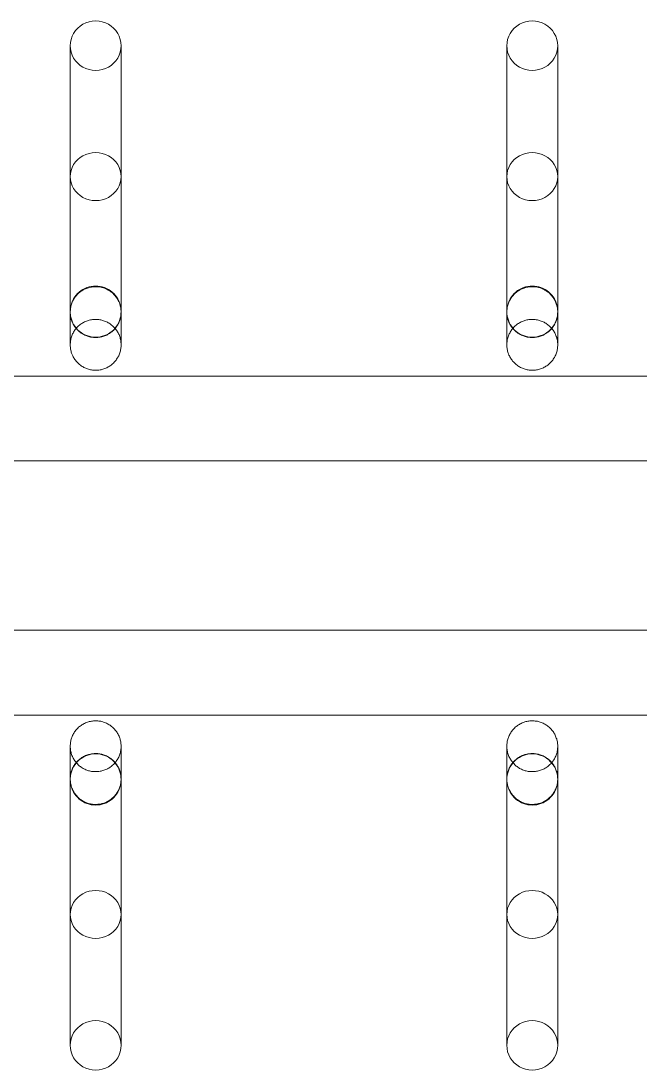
# Model space of a CAD drawing. Header units: millimetres. Extents: x -32954 to 151739, y -65671 to 56243.
# Drawn here: x -8710.9 to -8637.9, y -451.1 to -327.3 of the extents above; entities that cross this region are included whole.
import ezdxf

# ---------------------------------------------------------------- set-up
doc = ezdxf.new("R2010")
doc.units = ezdxf.units.MM
doc.layers.add('M-EQPM', color=7, linetype='Continuous', lineweight=9)

# ---------------------------------------------------------------- blocks, each defined once
blk = doc.blocks.new('М90_Вешалка гардеробная - М90_2_Вешалка гардеробная 38 крючков-8001155-О_ТХ_01')
at = {"layer": 'M-EQPM'}
for p, q in [((-180.7, 59.49), (-180.7, 57.21)), ((-174.7, 57.21), (-174.7, 59.49)), ((-129.22, 59.49), (-129.22, 57.21)), ((-123.22, 57.21), (-123.22, 59.49)), ((980, 20.52), (-980, 20.52)), ((-980, 20.52), (980, 20.52)), ((980, 20.52), (-980, 20.52)), ((-980, 20.52), (980, 20.52)), ((980, 10.52), (-980, 10.52)), ((-980, 10.52), (980, 10.52)), ((-980, -9.48), (980, -9.48)), ((-980, -9.48), (980, -9.48)), ((-980, -19.48), (980, -19.48)), ((-980, -19.48), (980, -19.48)), ((-980, -19.48), (980, -19.48)), ((-980, -19.48), (980, -19.48)), ((-180.7, -56.17), (-180.7, -58.45)), ((-174.7, -58.45), (-174.7, -56.17)), ((-129.22, -56.17), (-129.22, -58.45)), ((-123.22, -58.45), (-123.22, -56.17))]:
    blk.add_line(p, q, dxfattribs=at)
at = {"layer": 'M-EQPM', "flags": 128}
for points in [[(-180.7, 28.06), (-180.7, 28.08), (-180.7, 28.11), (-180.7, 28.17), (-180.7, 28.25), (-180.7, 28.36), (-180.7, 28.49), (-180.7, 28.64), (-180.7, 28.81), (-180.7, 29.01), (-180.7, 29.23), (-180.7, 29.47), (-180.7, 29.73), (-180.7, 30.02), (-180.7, 30.32), (-180.7, 30.64), (-180.7, 30.99), (-180.7, 31.35), (-180.7, 31.73), (-180.7, 32.13), (-180.7, 32.54), (-180.7, 32.97), (-180.7, 33.42), (-180.7, 33.88), (-180.7, 34.36), (-180.7, 34.85), (-180.7, 35.35), (-180.7, 35.87), (-180.7, 36.4), (-180.7, 36.93), (-180.7, 37.48), (-180.7, 38.03), (-180.7, 38.6), (-180.7, 39.17), (-180.7, 39.74), (-180.7, 40.32), (-180.7, 40.9), (-180.7, 41.49), (-180.7, 42.08), (-180.7, 42.67), (-180.7, 43.26), (-180.7, 43.85), (-180.7, 44.44), (-180.7, 45.02), (-180.7, 45.61), (-180.7, 46.18), (-180.7, 46.76), (-180.7, 47.32), (-180.7, 47.88), (-180.7, 48.43), (-180.7, 48.97), (-180.7, 49.51), (-180.7, 50.03), (-180.7, 50.54), (-180.7, 51.04), (-180.7, 51.52), (-180.7, 51.99), (-180.7, 52.45), (-180.7, 52.89), (-180.7, 53.31), (-180.7, 53.72), (-180.7, 54.11), (-180.7, 54.48), (-180.7, 54.83), (-180.7, 55.17), (-180.7, 55.48), (-180.7, 55.78), (-180.7, 56.05), (-180.7, 56.3), (-180.7, 56.53), (-180.7, 56.74), (-180.7, 56.93), (-180.7, 57.09), (-180.7, 57.21)], [(-174.7, 57.21), (-174.7, 57.06), (-174.7, 56.89), (-174.7, 56.7), (-174.7, 56.49), (-174.7, 56.25), (-174.7, 56), (-174.7, 55.72), (-174.7, 55.42), (-174.7, 55.1), (-174.7, 54.76), (-174.7, 54.41), (-174.7, 54.03), (-174.7, 53.64), (-174.7, 53.23), (-174.7, 52.8), (-174.7, 52.36), (-174.7, 51.9), (-174.7, 51.42), (-174.7, 50.94), (-174.7, 50.44), (-174.7, 49.92), (-174.7, 49.4), (-174.7, 48.87), (-174.7, 48.32), (-174.7, 47.77), (-174.7, 47.21), (-174.7, 46.64), (-174.7, 46.07), (-174.7, 45.49), (-174.7, 44.91), (-174.7, 44.32), (-174.7, 43.73), (-174.7, 43.14), (-174.7, 42.55), (-174.7, 41.96), (-174.7, 41.37), (-174.7, 40.79), (-174.7, 40.2), (-174.7, 39.62), (-174.7, 39.05), (-174.7, 38.48), (-174.7, 37.92), (-174.7, 37.37), (-174.7, 36.82), (-174.7, 36.29), (-174.7, 35.76), (-174.7, 35.25), (-174.7, 34.75), (-174.7, 34.26), (-174.7, 33.79), (-174.7, 33.33), (-174.7, 32.89), (-174.7, 32.46), (-174.7, 32.04), (-174.7, 31.65), (-174.7, 31.27), (-174.7, 30.91), (-174.7, 30.58), (-174.7, 30.26), (-174.7, 29.96), (-174.7, 29.68), (-174.7, 29.42), (-174.7, 29.18), (-174.7, 28.97), (-174.7, 28.78), (-174.7, 28.61), (-174.7, 28.46), (-174.7, 28.33), (-174.7, 28.23), (-174.7, 28.16), (-174.7, 28.1), (-174.7, 28.07), (-174.7, 28.06)], [(-129.22, 28.06), (-129.22, 28.08), (-129.22, 28.11), (-129.22, 28.17), (-129.22, 28.25), (-129.22, 28.36), (-129.22, 28.49), (-129.22, 28.64), (-129.22, 28.81), (-129.22, 29.01), (-129.22, 29.23), (-129.22, 29.47), (-129.22, 29.73), (-129.22, 30.02), (-129.22, 30.32), (-129.22, 30.64), (-129.22, 30.99), (-129.22, 31.35), (-129.22, 31.73), (-129.22, 32.13), (-129.22, 32.54), (-129.22, 32.97), (-129.22, 33.42), (-129.22, 33.88), (-129.22, 34.36), (-129.22, 34.85), (-129.22, 35.35), (-129.22, 35.87), (-129.22, 36.4), (-129.22, 36.93), (-129.22, 37.48), (-129.22, 38.03), (-129.22, 38.6), (-129.22, 39.17), (-129.22, 39.74), (-129.22, 40.32), (-129.22, 40.9), (-129.22, 41.49), (-129.22, 42.08), (-129.22, 42.67), (-129.22, 43.26), (-129.22, 43.85), (-129.22, 44.44), (-129.22, 45.02), (-129.22, 45.61), (-129.22, 46.18), (-129.22, 46.76), (-129.22, 47.32), (-129.22, 47.88), (-129.22, 48.43), (-129.22, 48.97), (-129.22, 49.51), (-129.22, 50.03), (-129.22, 50.54), (-129.22, 51.04), (-129.22, 51.52), (-129.22, 51.99), (-129.22, 52.45), (-129.22, 52.89), (-129.22, 53.31), (-129.22, 53.72), (-129.22, 54.11), (-129.22, 54.48), (-129.22, 54.83), (-129.22, 55.17), (-129.22, 55.48), (-129.22, 55.78), (-129.22, 56.05), (-129.22, 56.3), (-129.22, 56.53), (-129.22, 56.74), (-129.22, 56.93), (-129.22, 57.09), (-129.22, 57.21)], [(-123.22, 57.21), (-123.22, 57.06), (-123.22, 56.89), (-123.22, 56.7), (-123.22, 56.49), (-123.22, 56.25), (-123.22, 56), (-123.22, 55.72), (-123.22, 55.42), (-123.22, 55.1), (-123.22, 54.76), (-123.22, 54.41), (-123.22, 54.03), (-123.22, 53.64), (-123.22, 53.23), (-123.22, 52.8), (-123.22, 52.36), (-123.22, 51.9), (-123.22, 51.42), (-123.22, 50.94), (-123.22, 50.44), (-123.22, 49.92), (-123.22, 49.4), (-123.22, 48.87), (-123.22, 48.32), (-123.22, 47.77), (-123.22, 47.21), (-123.22, 46.64), (-123.22, 46.07), (-123.22, 45.49), (-123.22, 44.91), (-123.22, 44.32), (-123.22, 43.73), (-123.22, 43.14), (-123.22, 42.55), (-123.22, 41.96), (-123.22, 41.37), (-123.22, 40.79), (-123.22, 40.2), (-123.22, 39.62), (-123.22, 39.05), (-123.22, 38.48), (-123.22, 37.92), (-123.22, 37.37), (-123.22, 36.82), (-123.22, 36.29), (-123.22, 35.76), (-123.22, 35.25), (-123.22, 34.75), (-123.22, 34.26), (-123.22, 33.79), (-123.22, 33.33), (-123.22, 32.89), (-123.22, 32.46), (-123.22, 32.04), (-123.22, 31.65), (-123.22, 31.27), (-123.22, 30.91), (-123.22, 30.58), (-123.22, 30.26), (-123.22, 29.96), (-123.22, 29.68), (-123.22, 29.42), (-123.22, 29.18), (-123.22, 28.97), (-123.22, 28.78), (-123.22, 28.61), (-123.22, 28.46), (-123.22, 28.33), (-123.22, 28.23), (-123.22, 28.16), (-123.22, 28.1), (-123.22, 28.07), (-123.22, 28.06)], [(-180.7, 44.05), (-180.7, 39.66), (-180.7, 35.81), (-180.7, 32.51), (-180.7, 29.75), (-180.7, 27.54), (-180.7, 25.89), (-180.7, 24.79), (-180.7, 24.26), (-180.7, 24.2)], [(-174.7, 24.2), (-174.7, 24.48), (-174.7, 25.32), (-174.7, 26.72), (-174.7, 28.68), (-174.7, 31.19), (-174.7, 34.25), (-174.7, 37.86), (-174.7, 42), (-174.7, 44.05)], [(-129.22, 44.05), (-129.22, 39.66), (-129.22, 35.81), (-129.22, 32.51), (-129.22, 29.75), (-129.22, 27.54), (-129.22, 25.89), (-129.22, 24.79), (-129.22, 24.26), (-129.22, 24.2)], [(-123.22, 24.2), (-123.22, 24.48), (-123.22, 25.32), (-123.22, 26.72), (-123.22, 28.68), (-123.22, 31.19), (-123.22, 34.25), (-123.22, 37.86), (-123.22, 42), (-123.22, 44.05)], [(-180.7, 28.06), (-180.7, 28.18), (-180.69, 28.3), (-180.68, 28.42), (-180.66, 28.54), (-180.64, 28.66), (-180.62, 28.78), (-180.59, 28.89), (-180.55, 29.01), (-180.51, 29.12), (-180.47, 29.23), (-180.42, 29.34), (-180.36, 29.45), (-180.31, 29.55), (-180.24, 29.66), (-180.18, 29.76), (-180.11, 29.86), (-180.04, 29.95), (-179.96, 30.04), (-179.88, 30.13), (-179.79, 30.22), (-179.71, 30.3), (-179.61, 30.38), (-179.52, 30.45), (-179.42, 30.52), (-179.32, 30.59), (-179.22, 30.65), (-179.12, 30.71), (-179.01, 30.76), (-178.9, 30.81), (-178.79, 30.86), (-178.68, 30.9), (-178.56, 30.94), (-178.45, 30.97), (-178.33, 31), (-178.21, 31.02), (-178.09, 31.04), (-177.97, 31.05), (-177.86, 31.06), (-177.74, 31.06), (-177.7, 31.06)], [(-177.7, 31.06), (-177.58, 31.06), (-177.46, 31.05), (-177.34, 31.04), (-177.22, 31.03), (-177.11, 31), (-176.99, 30.98), (-176.87, 30.95), (-176.76, 30.91), (-176.65, 30.87), (-176.53, 30.83), (-176.42, 30.78), (-176.32, 30.72), (-176.21, 30.67), (-176.11, 30.61), (-176.01, 30.54), (-175.91, 30.47), (-175.82, 30.4), (-175.72, 30.32), (-175.64, 30.24), (-175.55, 30.15), (-175.47, 30.07), (-175.39, 29.97), (-175.32, 29.88), (-175.25, 29.78), (-175.18, 29.68), (-175.12, 29.58), (-175.06, 29.48), (-175, 29.37), (-174.95, 29.26), (-174.91, 29.15), (-174.87, 29.04), (-174.83, 28.92), (-174.8, 28.81), (-174.77, 28.69), (-174.75, 28.57), (-174.73, 28.45), (-174.72, 28.34), (-174.71, 28.22), (-174.7, 28.1), (-174.7, 28.06)], [(-129.22, 28.06), (-129.21, 28.18), (-129.21, 28.3), (-129.19, 28.42), (-129.18, 28.54), (-129.16, 28.66), (-129.13, 28.78), (-129.1, 28.89), (-129.06, 29.01), (-129.02, 29.12), (-128.98, 29.23), (-128.93, 29.34), (-128.88, 29.45), (-128.82, 29.55), (-128.76, 29.66), (-128.69, 29.76), (-128.62, 29.86), (-128.55, 29.95), (-128.47, 30.04), (-128.39, 30.13), (-128.31, 30.22), (-128.22, 30.3), (-128.13, 30.38), (-128.03, 30.45), (-127.94, 30.52), (-127.84, 30.59), (-127.73, 30.65), (-127.63, 30.71), (-127.52, 30.76), (-127.41, 30.81), (-127.3, 30.86), (-127.19, 30.9), (-127.08, 30.94), (-126.96, 30.97), (-126.84, 31), (-126.73, 31.02), (-126.61, 31.04), (-126.49, 31.05), (-126.37, 31.06), (-126.25, 31.06), (-126.22, 31.06)], [(-126.22, 31.06), (-126.1, 31.06), (-125.98, 31.05), (-125.86, 31.04), (-125.74, 31.03), (-125.62, 31), (-125.5, 30.98), (-125.39, 30.95), (-125.27, 30.91), (-125.16, 30.87), (-125.05, 30.83), (-124.94, 30.78), (-124.83, 30.72), (-124.73, 30.67), (-124.62, 30.61), (-124.52, 30.54), (-124.42, 30.47), (-124.33, 30.4), (-124.24, 30.32), (-124.15, 30.24), (-124.06, 30.15), (-123.98, 30.07), (-123.9, 29.97), (-123.83, 29.88), (-123.76, 29.78), (-123.69, 29.68), (-123.63, 29.58), (-123.57, 29.48), (-123.52, 29.37), (-123.47, 29.26), (-123.42, 29.15), (-123.38, 29.04), (-123.34, 28.92), (-123.31, 28.81), (-123.28, 28.69), (-123.26, 28.57), (-123.24, 28.45), (-123.23, 28.34), (-123.22, 28.22), (-123.22, 28.1), (-123.22, 28.06)], [(-180.7, 28.12), (-180.7, 28.08), (-180.7, 28.06)], [(-180.7, 24.2), (-180.7, 24.48), (-180.7, 25.32), (-180.7, 26.72), (-180.7, 28.12)], [(-177.7, 25.06), (-177.82, 25.07), (-177.94, 25.07), (-178.06, 25.09), (-178.18, 25.1), (-178.3, 25.12), (-178.42, 25.15), (-178.53, 25.18), (-178.65, 25.22), (-178.76, 25.26), (-178.87, 25.3), (-178.98, 25.35), (-179.09, 25.4), (-179.19, 25.46), (-179.3, 25.52), (-179.4, 25.59), (-179.49, 25.66), (-179.59, 25.73), (-179.68, 25.81), (-179.77, 25.89), (-179.85, 25.97), (-179.94, 26.06), (-180.01, 26.15), (-180.09, 26.25), (-180.16, 26.34), (-180.23, 26.44), (-180.29, 26.54), (-180.35, 26.65), (-180.4, 26.76), (-180.45, 26.87), (-180.5, 26.98), (-180.54, 27.09), (-180.58, 27.2), (-180.61, 27.32), (-180.64, 27.44), (-180.66, 27.55), (-180.68, 27.67), (-180.69, 27.79), (-180.7, 27.91), (-180.7, 28.03), (-180.7, 28.06)], [(-174.7, 28.06), (-174.71, 27.94), (-174.71, 27.82), (-174.72, 27.7), (-174.74, 27.59), (-174.76, 27.47), (-174.79, 27.35), (-174.82, 27.23), (-174.85, 27.12), (-174.9, 27.01), (-174.94, 26.9), (-174.99, 26.79), (-175.04, 26.68), (-175.1, 26.57), (-175.16, 26.47), (-175.23, 26.37), (-175.3, 26.27), (-175.37, 26.18), (-175.45, 26.09), (-175.53, 26), (-175.61, 25.91), (-175.7, 25.83), (-175.79, 25.75), (-175.89, 25.68), (-175.98, 25.61), (-176.08, 25.54), (-176.18, 25.48), (-176.29, 25.42), (-176.4, 25.36), (-176.5, 25.31), (-176.62, 25.27), (-176.73, 25.23), (-176.84, 25.19), (-176.96, 25.16), (-177.07, 25.13), (-177.19, 25.11), (-177.31, 25.09), (-177.43, 25.08), (-177.55, 25.07), (-177.67, 25.06), (-177.7, 25.06)], [(-174.7, 28.06), (-174.7, 28.08), (-174.7, 28.11), (-174.7, 28.12)], [(-174.7, 28.12), (-174.7, 26.31), (-174.7, 25.05), (-174.7, 24.36), (-174.7, 24.2)], [(-129.22, 28.12), (-129.22, 28.08), (-129.22, 28.06)], [(-129.22, 24.2), (-129.22, 24.48), (-129.22, 25.32), (-129.22, 26.72), (-129.22, 28.12)], [(-126.22, 25.06), (-126.34, 25.07), (-126.46, 25.07), (-126.58, 25.09), (-126.69, 25.1), (-126.81, 25.12), (-126.93, 25.15), (-127.05, 25.18), (-127.16, 25.22), (-127.27, 25.26), (-127.38, 25.3), (-127.49, 25.35), (-127.6, 25.4), (-127.71, 25.46), (-127.81, 25.52), (-127.91, 25.59), (-128.01, 25.66), (-128.1, 25.73), (-128.19, 25.81), (-128.28, 25.89), (-128.37, 25.97), (-128.45, 26.06), (-128.53, 26.15), (-128.6, 26.25), (-128.67, 26.34), (-128.74, 26.44), (-128.8, 26.54), (-128.86, 26.65), (-128.92, 26.76), (-128.97, 26.87), (-129.01, 26.98), (-129.05, 27.09), (-129.09, 27.2), (-129.12, 27.32), (-129.15, 27.44), (-129.17, 27.55), (-129.19, 27.67), (-129.2, 27.79), (-129.21, 27.91), (-129.22, 28.03), (-129.22, 28.06)], [(-123.22, 28.06), (-123.22, 27.94), (-123.23, 27.82), (-123.24, 27.7), (-123.25, 27.59), (-123.28, 27.47), (-123.3, 27.35), (-123.33, 27.23), (-123.37, 27.12), (-123.41, 27.01), (-123.45, 26.9), (-123.5, 26.79), (-123.56, 26.68), (-123.61, 26.57), (-123.67, 26.47), (-123.74, 26.37), (-123.81, 26.27), (-123.88, 26.18), (-123.96, 26.09), (-124.04, 26), (-124.13, 25.91), (-124.21, 25.83), (-124.3, 25.75), (-124.4, 25.68), (-124.5, 25.61), (-124.6, 25.54), (-124.7, 25.48), (-124.8, 25.42), (-124.91, 25.36), (-125.02, 25.31), (-125.13, 25.27), (-125.24, 25.23), (-125.36, 25.19), (-125.47, 25.16), (-125.59, 25.13), (-125.71, 25.11), (-125.82, 25.09), (-125.94, 25.08), (-126.06, 25.07), (-126.18, 25.06), (-126.22, 25.06)], [(-123.22, 28.06), (-123.22, 28.08), (-123.22, 28.11), (-123.22, 28.12)], [(-123.22, 28.12), (-123.22, 26.31), (-123.22, 25.05), (-123.22, 24.36), (-123.22, 24.2)], [(-180.7, 24.2), (-180.7, 24.32), (-180.69, 24.44), (-180.68, 24.56), (-180.66, 24.68), (-180.64, 24.8), (-180.62, 24.92), (-180.59, 25.03), (-180.55, 25.15), (-180.51, 25.26), (-180.47, 25.37), (-180.42, 25.48), (-180.36, 25.59), (-180.31, 25.69), (-180.24, 25.8), (-180.18, 25.9), (-180.11, 25.99), (-180.04, 26.09), (-179.96, 26.18), (-179.88, 26.27), (-179.79, 26.35), (-179.71, 26.44), (-179.61, 26.51), (-179.52, 26.59), (-179.42, 26.66), (-179.32, 26.73), (-179.22, 26.79), (-179.12, 26.85), (-179.01, 26.9), (-178.9, 26.95), (-178.79, 27), (-178.68, 27.04), (-178.56, 27.08), (-178.45, 27.11), (-178.33, 27.14), (-178.21, 27.16), (-178.09, 27.18), (-177.97, 27.19), (-177.86, 27.2), (-177.74, 27.2), (-177.7, 27.2)], [(-177.7, 27.2), (-177.58, 27.2), (-177.46, 27.19), (-177.34, 27.18), (-177.22, 27.16), (-177.11, 27.14), (-176.99, 27.12), (-176.87, 27.09), (-176.76, 27.05), (-176.65, 27.01), (-176.53, 26.97), (-176.42, 26.92), (-176.32, 26.86), (-176.21, 26.81), (-176.11, 26.74), (-176.01, 26.68), (-175.91, 26.61), (-175.82, 26.54), (-175.72, 26.46), (-175.64, 26.38), (-175.55, 26.29), (-175.47, 26.2), (-175.39, 26.11), (-175.32, 26.02), (-175.25, 25.92), (-175.18, 25.82), (-175.12, 25.72), (-175.06, 25.62), (-175, 25.51), (-174.95, 25.4), (-174.91, 25.29), (-174.87, 25.18), (-174.83, 25.06), (-174.8, 24.95), (-174.77, 24.83), (-174.75, 24.71), (-174.73, 24.59), (-174.72, 24.47), (-174.71, 24.35), (-174.7, 24.23), (-174.7, 24.2)], [(-129.22, 24.2), (-129.21, 24.32), (-129.21, 24.44), (-129.19, 24.56), (-129.18, 24.68), (-129.16, 24.8), (-129.13, 24.92), (-129.1, 25.03), (-129.06, 25.15), (-129.02, 25.26), (-128.98, 25.37), (-128.93, 25.48), (-128.88, 25.59), (-128.82, 25.69), (-128.76, 25.8), (-128.69, 25.9), (-128.62, 25.99), (-128.55, 26.09), (-128.47, 26.18), (-128.39, 26.27), (-128.31, 26.35), (-128.22, 26.44), (-128.13, 26.51), (-128.03, 26.59), (-127.94, 26.66), (-127.84, 26.73), (-127.73, 26.79), (-127.63, 26.85), (-127.52, 26.9), (-127.41, 26.95), (-127.3, 27), (-127.19, 27.04), (-127.08, 27.08), (-126.96, 27.11), (-126.84, 27.14), (-126.73, 27.16), (-126.61, 27.18), (-126.49, 27.19), (-126.37, 27.2), (-126.25, 27.2), (-126.22, 27.2)], [(-126.22, 27.2), (-126.1, 27.2), (-125.98, 27.19), (-125.86, 27.18), (-125.74, 27.16), (-125.62, 27.14), (-125.5, 27.12), (-125.39, 27.09), (-125.27, 27.05), (-125.16, 27.01), (-125.05, 26.97), (-124.94, 26.92), (-124.83, 26.86), (-124.73, 26.81), (-124.62, 26.74), (-124.52, 26.68), (-124.42, 26.61), (-124.33, 26.54), (-124.24, 26.46), (-124.15, 26.38), (-124.06, 26.29), (-123.98, 26.2), (-123.9, 26.11), (-123.83, 26.02), (-123.76, 25.92), (-123.69, 25.82), (-123.63, 25.72), (-123.57, 25.62), (-123.52, 25.51), (-123.47, 25.4), (-123.42, 25.29), (-123.38, 25.18), (-123.34, 25.06), (-123.31, 24.95), (-123.28, 24.83), (-123.26, 24.71), (-123.24, 24.59), (-123.23, 24.47), (-123.22, 24.35), (-123.22, 24.23), (-123.22, 24.2)], [(-177.7, 21.2), (-177.82, 21.2), (-177.94, 21.21), (-178.06, 21.22), (-178.18, 21.24), (-178.3, 21.26), (-178.42, 21.29), (-178.53, 21.32), (-178.65, 21.35), (-178.76, 21.39), (-178.87, 21.44), (-178.98, 21.49), (-179.09, 21.54), (-179.19, 21.6), (-179.3, 21.66), (-179.4, 21.73), (-179.49, 21.8), (-179.59, 21.87), (-179.68, 21.95), (-179.77, 22.03), (-179.85, 22.11), (-179.94, 22.2), (-180.01, 22.29), (-180.09, 22.38), (-180.16, 22.48), (-180.23, 22.58), (-180.29, 22.68), (-180.35, 22.79), (-180.4, 22.9), (-180.45, 23), (-180.5, 23.12), (-180.54, 23.23), (-180.58, 23.34), (-180.61, 23.46), (-180.64, 23.57), (-180.66, 23.69), (-180.68, 23.81), (-180.69, 23.93), (-180.7, 24.05), (-180.7, 24.17), (-180.7, 24.2)], [(-174.7, 24.2), (-174.71, 24.08), (-174.71, 23.96), (-174.72, 23.84), (-174.74, 23.72), (-174.76, 23.61), (-174.79, 23.49), (-174.82, 23.37), (-174.85, 23.26), (-174.9, 23.15), (-174.94, 23.03), (-174.99, 22.92), (-175.04, 22.82), (-175.1, 22.71), (-175.16, 22.61), (-175.23, 22.51), (-175.3, 22.41), (-175.37, 22.32), (-175.45, 22.22), (-175.53, 22.14), (-175.61, 22.05), (-175.7, 21.97), (-175.79, 21.89), (-175.89, 21.82), (-175.98, 21.74), (-176.08, 21.68), (-176.18, 21.62), (-176.29, 21.56), (-176.4, 21.5), (-176.5, 21.45), (-176.62, 21.41), (-176.73, 21.36), (-176.84, 21.33), (-176.96, 21.3), (-177.07, 21.27), (-177.19, 21.25), (-177.31, 21.23), (-177.43, 21.21), (-177.55, 21.21), (-177.67, 21.2), (-177.7, 21.2)], [(-126.22, 21.2), (-126.34, 21.2), (-126.46, 21.21), (-126.58, 21.22), (-126.69, 21.24), (-126.81, 21.26), (-126.93, 21.29), (-127.05, 21.32), (-127.16, 21.35), (-127.27, 21.39), (-127.38, 21.44), (-127.49, 21.49), (-127.6, 21.54), (-127.71, 21.6), (-127.81, 21.66), (-127.91, 21.73), (-128.01, 21.8), (-128.1, 21.87), (-128.19, 21.95), (-128.28, 22.03), (-128.37, 22.11), (-128.45, 22.2), (-128.53, 22.29), (-128.6, 22.38), (-128.67, 22.48), (-128.74, 22.58), (-128.8, 22.68), (-128.86, 22.79), (-128.92, 22.9), (-128.97, 23), (-129.01, 23.12), (-129.05, 23.23), (-129.09, 23.34), (-129.12, 23.46), (-129.15, 23.57), (-129.17, 23.69), (-129.19, 23.81), (-129.2, 23.93), (-129.21, 24.05), (-129.22, 24.17), (-129.22, 24.2)], [(-123.22, 24.2), (-123.22, 24.08), (-123.23, 23.96), (-123.24, 23.84), (-123.25, 23.72), (-123.28, 23.61), (-123.3, 23.49), (-123.33, 23.37), (-123.37, 23.26), (-123.41, 23.15), (-123.45, 23.03), (-123.5, 22.92), (-123.56, 22.82), (-123.61, 22.71), (-123.67, 22.61), (-123.74, 22.51), (-123.81, 22.41), (-123.88, 22.32), (-123.96, 22.22), (-124.04, 22.14), (-124.13, 22.05), (-124.21, 21.97), (-124.3, 21.89), (-124.4, 21.82), (-124.5, 21.74), (-124.6, 21.68), (-124.7, 21.62), (-124.8, 21.56), (-124.91, 21.5), (-125.02, 21.45), (-125.13, 21.41), (-125.24, 21.36), (-125.36, 21.33), (-125.47, 21.3), (-125.59, 21.27), (-125.71, 21.25), (-125.82, 21.23), (-125.94, 21.21), (-126.06, 21.21), (-126.18, 21.2), (-126.22, 21.2)], [(-180.7, -23.16), (-180.7, -23.04), (-180.69, -22.92), (-180.68, -22.8), (-180.66, -22.69), (-180.64, -22.57), (-180.62, -22.45), (-180.59, -22.33), (-180.55, -22.22), (-180.51, -22.11), (-180.47, -22), (-180.42, -21.89), (-180.36, -21.78), (-180.31, -21.67), (-180.24, -21.57), (-180.18, -21.47), (-180.11, -21.37), (-180.04, -21.28), (-179.96, -21.19), (-179.88, -21.1), (-179.79, -21.01), (-179.71, -20.93), (-179.61, -20.85), (-179.52, -20.78), (-179.42, -20.71), (-179.32, -20.64), (-179.22, -20.58), (-179.12, -20.52), (-179.01, -20.46), (-178.9, -20.41), (-178.79, -20.37), (-178.68, -20.33), (-178.56, -20.29), (-178.45, -20.26), (-178.33, -20.23), (-178.21, -20.21), (-178.09, -20.19), (-177.97, -20.18), (-177.86, -20.17), (-177.74, -20.16), (-177.7, -20.16)], [(-177.7, -20.16), (-177.58, -20.17), (-177.46, -20.17), (-177.34, -20.19), (-177.22, -20.2), (-177.11, -20.22), (-176.99, -20.25), (-176.87, -20.28), (-176.76, -20.32), (-176.65, -20.36), (-176.53, -20.4), (-176.42, -20.45), (-176.32, -20.5), (-176.21, -20.56), (-176.11, -20.62), (-176.01, -20.69), (-175.91, -20.76), (-175.82, -20.83), (-175.72, -20.91), (-175.64, -20.99), (-175.55, -21.07), (-175.47, -21.16), (-175.39, -21.25), (-175.32, -21.35), (-175.25, -21.44), (-175.18, -21.54), (-175.12, -21.65), (-175.06, -21.75), (-175, -21.86), (-174.95, -21.97), (-174.91, -22.08), (-174.87, -22.19), (-174.83, -22.3), (-174.8, -22.42), (-174.77, -22.54), (-174.75, -22.65), (-174.73, -22.77), (-174.72, -22.89), (-174.71, -23.01), (-174.7, -23.13), (-174.7, -23.16)], [(-129.22, -23.16), (-129.21, -23.04), (-129.21, -22.92), (-129.19, -22.8), (-129.18, -22.69), (-129.16, -22.57), (-129.13, -22.45), (-129.1, -22.33), (-129.06, -22.22), (-129.02, -22.11), (-128.98, -22), (-128.93, -21.89), (-128.88, -21.78), (-128.82, -21.67), (-128.76, -21.57), (-128.69, -21.47), (-128.62, -21.37), (-128.55, -21.28), (-128.47, -21.19), (-128.39, -21.1), (-128.31, -21.01), (-128.22, -20.93), (-128.13, -20.85), (-128.03, -20.78), (-127.94, -20.71), (-127.84, -20.64), (-127.73, -20.58), (-127.63, -20.52), (-127.52, -20.46), (-127.41, -20.41), (-127.3, -20.37), (-127.19, -20.33), (-127.08, -20.29), (-126.96, -20.26), (-126.84, -20.23), (-126.73, -20.21), (-126.61, -20.19), (-126.49, -20.18), (-126.37, -20.17), (-126.25, -20.16), (-126.22, -20.16)], [(-126.22, -20.16), (-126.1, -20.17), (-125.98, -20.17), (-125.86, -20.19), (-125.74, -20.2), (-125.62, -20.22), (-125.5, -20.25), (-125.39, -20.28), (-125.27, -20.32), (-125.16, -20.36), (-125.05, -20.4), (-124.94, -20.45), (-124.83, -20.5), (-124.73, -20.56), (-124.62, -20.62), (-124.52, -20.69), (-124.42, -20.76), (-124.33, -20.83), (-124.24, -20.91), (-124.15, -20.99), (-124.06, -21.07), (-123.98, -21.16), (-123.9, -21.25), (-123.83, -21.35), (-123.76, -21.44), (-123.69, -21.54), (-123.63, -21.65), (-123.57, -21.75), (-123.52, -21.86), (-123.47, -21.97), (-123.42, -22.08), (-123.38, -22.19), (-123.34, -22.3), (-123.31, -22.42), (-123.28, -22.54), (-123.26, -22.65), (-123.24, -22.77), (-123.23, -22.89), (-123.22, -23.01), (-123.22, -23.13), (-123.22, -23.16)], [(-177.7, -26.16), (-177.82, -26.16), (-177.94, -26.15), (-178.06, -26.14), (-178.18, -26.13), (-178.3, -26.1), (-178.42, -26.08), (-178.53, -26.05), (-178.65, -26.01), (-178.76, -25.97), (-178.87, -25.93), (-178.98, -25.88), (-179.09, -25.82), (-179.19, -25.77), (-179.3, -25.71), (-179.4, -25.64), (-179.49, -25.57), (-179.59, -25.5), (-179.68, -25.42), (-179.77, -25.34), (-179.85, -25.25), (-179.94, -25.17), (-180.01, -25.08), (-180.09, -24.98), (-180.16, -24.88), (-180.23, -24.78), (-180.29, -24.68), (-180.35, -24.58), (-180.4, -24.47), (-180.45, -24.36), (-180.5, -24.25), (-180.54, -24.14), (-180.58, -24.02), (-180.61, -23.91), (-180.64, -23.79), (-180.66, -23.67), (-180.68, -23.56), (-180.69, -23.44), (-180.7, -23.32), (-180.7, -23.2), (-180.7, -23.16)], [(-180.7, -27.08), (-180.7, -25.27), (-180.7, -24.01), (-180.7, -23.32), (-180.7, -23.16)], [(-180.7, -23.16), (-180.7, -23.44), (-180.7, -24.29), (-180.7, -25.69), (-180.7, -27.64), (-180.7, -30.15), (-180.7, -33.21), (-180.7, -36.82), (-180.7, -40.96), (-180.7, -43.01)], [(-174.7, -23.16), (-174.71, -23.28), (-174.71, -23.4), (-174.72, -23.52), (-174.74, -23.64), (-174.76, -23.76), (-174.79, -23.88), (-174.82, -23.99), (-174.85, -24.11), (-174.9, -24.22), (-174.94, -24.33), (-174.99, -24.44), (-175.04, -24.55), (-175.1, -24.65), (-175.16, -24.76), (-175.23, -24.86), (-175.3, -24.96), (-175.37, -25.05), (-175.45, -25.14), (-175.53, -25.23), (-175.61, -25.32), (-175.7, -25.4), (-175.79, -25.48), (-175.89, -25.55), (-175.98, -25.62), (-176.08, -25.69), (-176.18, -25.75), (-176.29, -25.81), (-176.4, -25.86), (-176.5, -25.91), (-176.62, -25.96), (-176.73, -26), (-176.84, -26.04), (-176.96, -26.07), (-177.07, -26.1), (-177.19, -26.12), (-177.31, -26.14), (-177.43, -26.15), (-177.55, -26.16), (-177.67, -26.16), (-177.7, -26.16)], [(-174.7, -43.01), (-174.7, -38.62), (-174.7, -34.77), (-174.7, -31.47), (-174.7, -28.71), (-174.7, -26.5), (-174.7, -24.85), (-174.7, -23.75), (-174.7, -23.22), (-174.7, -23.16)], [(-174.7, -23.16), (-174.7, -23.44), (-174.7, -24.29), (-174.7, -25.69), (-174.7, -27.08)], [(-126.22, -26.16), (-126.34, -26.16), (-126.46, -26.15), (-126.58, -26.14), (-126.69, -26.13), (-126.81, -26.1), (-126.93, -26.08), (-127.05, -26.05), (-127.16, -26.01), (-127.27, -25.97), (-127.38, -25.93), (-127.49, -25.88), (-127.6, -25.82), (-127.71, -25.77), (-127.81, -25.71), (-127.91, -25.64), (-128.01, -25.57), (-128.1, -25.5), (-128.19, -25.42), (-128.28, -25.34), (-128.37, -25.25), (-128.45, -25.17), (-128.53, -25.08), (-128.6, -24.98), (-128.67, -24.88), (-128.74, -24.78), (-128.8, -24.68), (-128.86, -24.58), (-128.92, -24.47), (-128.97, -24.36), (-129.01, -24.25), (-129.05, -24.14), (-129.09, -24.02), (-129.12, -23.91), (-129.15, -23.79), (-129.17, -23.67), (-129.19, -23.56), (-129.2, -23.44), (-129.21, -23.32), (-129.22, -23.2), (-129.22, -23.16)], [(-129.22, -27.08), (-129.22, -25.27), (-129.22, -24.01), (-129.22, -23.32), (-129.22, -23.16)], [(-129.22, -23.16), (-129.22, -23.44), (-129.22, -24.29), (-129.22, -25.69), (-129.22, -27.64), (-129.22, -30.15), (-129.22, -33.21), (-129.22, -36.82), (-129.22, -40.96), (-129.22, -43.01)], [(-123.22, -23.16), (-123.22, -23.28), (-123.23, -23.4), (-123.24, -23.52), (-123.25, -23.64), (-123.28, -23.76), (-123.3, -23.88), (-123.33, -23.99), (-123.37, -24.11), (-123.41, -24.22), (-123.45, -24.33), (-123.5, -24.44), (-123.56, -24.55), (-123.61, -24.65), (-123.67, -24.76), (-123.74, -24.86), (-123.81, -24.96), (-123.88, -25.05), (-123.96, -25.14), (-124.04, -25.23), (-124.13, -25.32), (-124.21, -25.4), (-124.3, -25.48), (-124.4, -25.55), (-124.5, -25.62), (-124.6, -25.69), (-124.7, -25.75), (-124.8, -25.81), (-124.91, -25.86), (-125.02, -25.91), (-125.13, -25.96), (-125.24, -26), (-125.36, -26.04), (-125.47, -26.07), (-125.59, -26.1), (-125.71, -26.12), (-125.82, -26.14), (-125.94, -26.15), (-126.06, -26.16), (-126.18, -26.16), (-126.22, -26.16)], [(-123.22, -43.01), (-123.22, -38.62), (-123.22, -34.77), (-123.22, -31.47), (-123.22, -28.71), (-123.22, -26.5), (-123.22, -24.85), (-123.22, -23.75), (-123.22, -23.22), (-123.22, -23.16)], [(-123.22, -23.16), (-123.22, -23.44), (-123.22, -24.29), (-123.22, -25.69), (-123.22, -27.08)], [(-180.7, -27.02), (-180.7, -26.9), (-180.69, -26.79), (-180.68, -26.67), (-180.66, -26.55), (-180.64, -26.43), (-180.62, -26.31), (-180.59, -26.2), (-180.55, -26.08), (-180.51, -25.97), (-180.47, -25.86), (-180.42, -25.75), (-180.36, -25.64), (-180.31, -25.53), (-180.24, -25.43), (-180.18, -25.33), (-180.11, -25.23), (-180.04, -25.14), (-179.96, -25.05), (-179.88, -24.96), (-179.79, -24.87), (-179.71, -24.79), (-179.61, -24.71), (-179.52, -24.64), (-179.42, -24.57), (-179.32, -24.5), (-179.22, -24.44), (-179.12, -24.38), (-179.01, -24.32), (-178.9, -24.27), (-178.79, -24.23), (-178.68, -24.19), (-178.56, -24.15), (-178.45, -24.12), (-178.33, -24.09), (-178.21, -24.07), (-178.09, -24.05), (-177.97, -24.04), (-177.86, -24.03), (-177.74, -24.03), (-177.7, -24.02)], [(-177.7, -24.02), (-177.58, -24.03), (-177.46, -24.03), (-177.34, -24.05), (-177.22, -24.06), (-177.11, -24.08), (-176.99, -24.11), (-176.87, -24.14), (-176.76, -24.18), (-176.65, -24.22), (-176.53, -24.26), (-176.42, -24.31), (-176.32, -24.36), (-176.21, -24.42), (-176.11, -24.48), (-176.01, -24.55), (-175.91, -24.62), (-175.82, -24.69), (-175.72, -24.77), (-175.64, -24.85), (-175.55, -24.93), (-175.47, -25.02), (-175.39, -25.11), (-175.32, -25.21), (-175.25, -25.3), (-175.18, -25.4), (-175.12, -25.51), (-175.06, -25.61), (-175, -25.72), (-174.95, -25.83), (-174.91, -25.94), (-174.87, -26.05), (-174.83, -26.16), (-174.8, -26.28), (-174.77, -26.4), (-174.75, -26.52), (-174.73, -26.63), (-174.72, -26.75), (-174.71, -26.87), (-174.7, -26.99), (-174.7, -27.02)], [(-129.22, -27.02), (-129.21, -26.9), (-129.21, -26.79), (-129.19, -26.67), (-129.18, -26.55), (-129.16, -26.43), (-129.13, -26.31), (-129.1, -26.2), (-129.06, -26.08), (-129.02, -25.97), (-128.98, -25.86), (-128.93, -25.75), (-128.88, -25.64), (-128.82, -25.53), (-128.76, -25.43), (-128.69, -25.33), (-128.62, -25.23), (-128.55, -25.14), (-128.47, -25.05), (-128.39, -24.96), (-128.31, -24.87), (-128.22, -24.79), (-128.13, -24.71), (-128.03, -24.64), (-127.94, -24.57), (-127.84, -24.5), (-127.73, -24.44), (-127.63, -24.38), (-127.52, -24.32), (-127.41, -24.27), (-127.3, -24.23), (-127.19, -24.19), (-127.08, -24.15), (-126.96, -24.12), (-126.84, -24.09), (-126.73, -24.07), (-126.61, -24.05), (-126.49, -24.04), (-126.37, -24.03), (-126.25, -24.03), (-126.22, -24.02)], [(-126.22, -24.02), (-126.1, -24.03), (-125.98, -24.03), (-125.86, -24.05), (-125.74, -24.06), (-125.62, -24.08), (-125.5, -24.11), (-125.39, -24.14), (-125.27, -24.18), (-125.16, -24.22), (-125.05, -24.26), (-124.94, -24.31), (-124.83, -24.36), (-124.73, -24.42), (-124.62, -24.48), (-124.52, -24.55), (-124.42, -24.62), (-124.33, -24.69), (-124.24, -24.77), (-124.15, -24.85), (-124.06, -24.93), (-123.98, -25.02), (-123.9, -25.11), (-123.83, -25.21), (-123.76, -25.3), (-123.69, -25.4), (-123.63, -25.51), (-123.57, -25.61), (-123.52, -25.72), (-123.47, -25.83), (-123.42, -25.94), (-123.38, -26.05), (-123.34, -26.16), (-123.31, -26.28), (-123.28, -26.4), (-123.26, -26.52), (-123.24, -26.63), (-123.23, -26.75), (-123.22, -26.87), (-123.22, -26.99), (-123.22, -27.02)], [(-177.7, -30.02), (-177.82, -30.02), (-177.94, -30.02), (-178.06, -30), (-178.18, -29.99), (-178.3, -29.97), (-178.42, -29.94), (-178.53, -29.91), (-178.65, -29.87), (-178.76, -29.83), (-178.87, -29.79), (-178.98, -29.74), (-179.09, -29.69), (-179.19, -29.63), (-179.3, -29.57), (-179.4, -29.5), (-179.49, -29.43), (-179.59, -29.36), (-179.68, -29.28), (-179.77, -29.2), (-179.85, -29.12), (-179.94, -29.03), (-180.01, -28.94), (-180.09, -28.84), (-180.16, -28.75), (-180.23, -28.65), (-180.29, -28.54), (-180.35, -28.44), (-180.4, -28.33), (-180.45, -28.22), (-180.5, -28.11), (-180.54, -28), (-180.58, -27.89), (-180.61, -27.77), (-180.64, -27.65), (-180.66, -27.53), (-180.68, -27.42), (-180.69, -27.3), (-180.7, -27.18), (-180.7, -27.06), (-180.7, -27.02)], [(-180.7, -56.17), (-180.7, -56.02), (-180.7, -55.86), (-180.7, -55.66), (-180.7, -55.45), (-180.7, -55.22), (-180.7, -54.96), (-180.7, -54.68), (-180.7, -54.38), (-180.7, -54.06), (-180.7, -53.73), (-180.7, -53.37), (-180.7, -52.99), (-180.7, -52.6), (-180.7, -52.19), (-180.7, -51.76), (-180.7, -51.32), (-180.7, -50.86), (-180.7, -50.38), (-180.7, -49.9), (-180.7, -49.4), (-180.7, -48.88), (-180.7, -48.36), (-180.7, -47.83), (-180.7, -47.28), (-180.7, -46.73), (-180.7, -46.17), (-180.7, -45.6), (-180.7, -45.03), (-180.7, -44.45), (-180.7, -43.87), (-180.7, -43.28), (-180.7, -42.69), (-180.7, -42.1), (-180.7, -41.51), (-180.7, -40.92), (-180.7, -40.33), (-180.7, -39.75), (-180.7, -39.16), (-180.7, -38.58), (-180.7, -38.01), (-180.7, -37.44), (-180.7, -36.88), (-180.7, -36.33), (-180.7, -35.79), (-180.7, -35.25), (-180.7, -34.73), (-180.7, -34.21), (-180.7, -33.71), (-180.7, -33.22), (-180.7, -32.75), (-180.7, -32.29), (-180.7, -31.85), (-180.7, -31.42), (-180.7, -31.01), (-180.7, -30.61), (-180.7, -30.23), (-180.7, -29.88), (-180.7, -29.54), (-180.7, -29.22), (-180.7, -28.92), (-180.7, -28.64), (-180.7, -28.38), (-180.7, -28.14), (-180.7, -27.93), (-180.7, -27.74), (-180.7, -27.57), (-180.7, -27.42), (-180.7, -27.3), (-180.7, -27.19), (-180.7, -27.12), (-180.7, -27.06), (-180.7, -27.03), (-180.7, -27.02)], [(-180.7, -27.02), (-180.7, -27.04), (-180.7, -27.07), (-180.7, -27.08)], [(-174.7, -27.02), (-174.71, -27.14), (-174.71, -27.26), (-174.72, -27.38), (-174.74, -27.5), (-174.76, -27.62), (-174.79, -27.74), (-174.82, -27.85), (-174.85, -27.97), (-174.9, -28.08), (-174.94, -28.19), (-174.99, -28.3), (-175.04, -28.41), (-175.1, -28.52), (-175.16, -28.62), (-175.23, -28.72), (-175.3, -28.82), (-175.37, -28.91), (-175.45, -29), (-175.53, -29.09), (-175.61, -29.18), (-175.7, -29.26), (-175.79, -29.34), (-175.89, -29.41), (-175.98, -29.48), (-176.08, -29.55), (-176.18, -29.61), (-176.29, -29.67), (-176.4, -29.73), (-176.5, -29.78), (-176.62, -29.82), (-176.73, -29.86), (-176.84, -29.9), (-176.96, -29.93), (-177.07, -29.96), (-177.19, -29.98), (-177.31, -30), (-177.43, -30.01), (-177.55, -30.02), (-177.67, -30.02), (-177.7, -30.02)], [(-174.7, -27.02), (-174.7, -27.04), (-174.7, -27.07), (-174.7, -27.13), (-174.7, -27.21), (-174.7, -27.32), (-174.7, -27.45), (-174.7, -27.6), (-174.7, -27.77), (-174.7, -27.97), (-174.7, -28.19), (-174.7, -28.43), (-174.7, -28.69), (-174.7, -28.98), (-174.7, -29.28), (-174.7, -29.6), (-174.7, -29.95), (-174.7, -30.31), (-174.7, -30.69), (-174.7, -31.09), (-174.7, -31.5), (-174.7, -31.94), (-174.7, -32.38), (-174.7, -32.85), (-174.7, -33.32), (-174.7, -33.81), (-174.7, -34.32), (-174.7, -34.83), (-174.7, -35.36), (-174.7, -35.89), (-174.7, -36.44), (-174.7, -37), (-174.7, -37.56), (-174.7, -38.13), (-174.7, -38.7), (-174.7, -39.28), (-174.7, -39.87), (-174.7, -40.45), (-174.7, -41.04), (-174.7, -41.63), (-174.7, -42.22), (-174.7, -42.81), (-174.7, -43.4), (-174.7, -43.99), (-174.7, -44.57), (-174.7, -45.15), (-174.7, -45.72), (-174.7, -46.28), (-174.7, -46.84), (-174.7, -47.39), (-174.7, -47.94), (-174.7, -48.47), (-174.7, -48.99), (-174.7, -49.5), (-174.7, -50), (-174.7, -50.48), (-174.7, -50.95), (-174.7, -51.41), (-174.7, -51.85), (-174.7, -52.27), (-174.7, -52.68), (-174.7, -53.07), (-174.7, -53.44), (-174.7, -53.8), (-174.7, -54.13), (-174.7, -54.44), (-174.7, -54.74), (-174.7, -55.01), (-174.7, -55.26), (-174.7, -55.5), (-174.7, -55.7), (-174.7, -55.89), (-174.7, -56.06), (-174.7, -56.17)], [(-174.7, -27.08), (-174.7, -27.04), (-174.7, -27.03)], [(-126.22, -30.02), (-126.34, -30.02), (-126.46, -30.02), (-126.58, -30), (-126.69, -29.99), (-126.81, -29.97), (-126.93, -29.94), (-127.05, -29.91), (-127.16, -29.87), (-127.27, -29.83), (-127.38, -29.79), (-127.49, -29.74), (-127.6, -29.69), (-127.71, -29.63), (-127.81, -29.57), (-127.91, -29.5), (-128.01, -29.43), (-128.1, -29.36), (-128.19, -29.28), (-128.28, -29.2), (-128.37, -29.12), (-128.45, -29.03), (-128.53, -28.94), (-128.6, -28.84), (-128.67, -28.75), (-128.74, -28.65), (-128.8, -28.54), (-128.86, -28.44), (-128.92, -28.33), (-128.97, -28.22), (-129.01, -28.11), (-129.05, -28), (-129.09, -27.89), (-129.12, -27.77), (-129.15, -27.65), (-129.17, -27.53), (-129.19, -27.42), (-129.2, -27.3), (-129.21, -27.18), (-129.22, -27.06), (-129.22, -27.02)], [(-129.22, -56.17), (-129.22, -56.02), (-129.22, -55.86), (-129.22, -55.66), (-129.22, -55.45), (-129.22, -55.22), (-129.22, -54.96), (-129.22, -54.68), (-129.22, -54.38), (-129.22, -54.06), (-129.22, -53.73), (-129.22, -53.37), (-129.22, -52.99), (-129.22, -52.6), (-129.22, -52.19), (-129.22, -51.76), (-129.22, -51.32), (-129.22, -50.86), (-129.22, -50.38), (-129.22, -49.9), (-129.22, -49.4), (-129.22, -48.88), (-129.22, -48.36), (-129.22, -47.83), (-129.22, -47.28), (-129.22, -46.73), (-129.22, -46.17), (-129.22, -45.6), (-129.22, -45.03), (-129.22, -44.45), (-129.22, -43.87), (-129.22, -43.28), (-129.22, -42.69), (-129.22, -42.1), (-129.22, -41.51), (-129.22, -40.92), (-129.22, -40.33), (-129.22, -39.75), (-129.22, -39.16), (-129.22, -38.58), (-129.22, -38.01), (-129.22, -37.44), (-129.22, -36.88), (-129.22, -36.33), (-129.22, -35.79), (-129.22, -35.25), (-129.22, -34.73), (-129.22, -34.21), (-129.22, -33.71), (-129.22, -33.22), (-129.22, -32.75), (-129.22, -32.29), (-129.22, -31.85), (-129.22, -31.42), (-129.22, -31.01), (-129.22, -30.61), (-129.22, -30.23), (-129.22, -29.88), (-129.22, -29.54), (-129.22, -29.22), (-129.22, -28.92), (-129.22, -28.64), (-129.22, -28.38), (-129.22, -28.14), (-129.22, -27.93), (-129.22, -27.74), (-129.22, -27.57), (-129.22, -27.42), (-129.22, -27.3), (-129.22, -27.19), (-129.22, -27.12), (-129.22, -27.06), (-129.22, -27.03), (-129.22, -27.02)], [(-129.22, -27.02), (-129.22, -27.04), (-129.22, -27.07), (-129.22, -27.08)], [(-123.22, -27.02), (-123.22, -27.14), (-123.23, -27.26), (-123.24, -27.38), (-123.25, -27.5), (-123.28, -27.62), (-123.3, -27.74), (-123.33, -27.85), (-123.37, -27.97), (-123.41, -28.08), (-123.45, -28.19), (-123.5, -28.3), (-123.56, -28.41), (-123.61, -28.52), (-123.67, -28.62), (-123.74, -28.72), (-123.81, -28.82), (-123.88, -28.91), (-123.96, -29), (-124.04, -29.09), (-124.13, -29.18), (-124.21, -29.26), (-124.3, -29.34), (-124.4, -29.41), (-124.5, -29.48), (-124.6, -29.55), (-124.7, -29.61), (-124.8, -29.67), (-124.91, -29.73), (-125.02, -29.78), (-125.13, -29.82), (-125.24, -29.86), (-125.36, -29.9), (-125.47, -29.93), (-125.59, -29.96), (-125.71, -29.98), (-125.82, -30), (-125.94, -30.01), (-126.06, -30.02), (-126.18, -30.02), (-126.22, -30.02)], [(-123.22, -27.02), (-123.22, -27.04), (-123.22, -27.07), (-123.22, -27.13), (-123.22, -27.21), (-123.22, -27.32), (-123.22, -27.45), (-123.22, -27.6), (-123.22, -27.77), (-123.22, -27.97), (-123.22, -28.19), (-123.22, -28.43), (-123.22, -28.69), (-123.22, -28.98), (-123.22, -29.28), (-123.22, -29.6), (-123.22, -29.95), (-123.22, -30.31), (-123.22, -30.69), (-123.22, -31.09), (-123.22, -31.5), (-123.22, -31.94), (-123.22, -32.38), (-123.22, -32.85), (-123.22, -33.32), (-123.22, -33.81), (-123.22, -34.32), (-123.22, -34.83), (-123.22, -35.36), (-123.22, -35.89), (-123.22, -36.44), (-123.22, -37), (-123.22, -37.56), (-123.22, -38.13), (-123.22, -38.7), (-123.22, -39.28), (-123.22, -39.87), (-123.22, -40.45), (-123.22, -41.04), (-123.22, -41.63), (-123.22, -42.22), (-123.22, -42.81), (-123.22, -43.4), (-123.22, -43.99), (-123.22, -44.57), (-123.22, -45.15), (-123.22, -45.72), (-123.22, -46.28), (-123.22, -46.84), (-123.22, -47.39), (-123.22, -47.94), (-123.22, -48.47), (-123.22, -48.99), (-123.22, -49.5), (-123.22, -50), (-123.22, -50.48), (-123.22, -50.95), (-123.22, -51.41), (-123.22, -51.85), (-123.22, -52.27), (-123.22, -52.68), (-123.22, -53.07), (-123.22, -53.44), (-123.22, -53.8), (-123.22, -54.13), (-123.22, -54.44), (-123.22, -54.74), (-123.22, -55.01), (-123.22, -55.26), (-123.22, -55.5), (-123.22, -55.7), (-123.22, -55.89), (-123.22, -56.06), (-123.22, -56.17)], [(-123.22, -27.08), (-123.22, -27.04), (-123.22, -27.03)]]:
    blk.add_lwpolyline(points, dxfattribs=at)
at = {"layer": 'M-EQPM'}
for centre, major_axis, ratio, start_param, end_param in [((-177.7, 59.49), (-3, 0), 0.973737, 4.712389, 7.853982), ((-177.7, 59.49), (-3, 0), 0.973737, 1.570796, 4.712389), ((-126.22, 59.49), (-3, 0), 0.973737, 4.712389, 7.853982), ((-126.22, 59.49), (-3, 0), 0.973737, 1.570796, 4.712389), ((-177.7, 44.05), (-3, 0), 0.943394, 4.712389, 7.853982), ((-177.7, 44.05), (-3, 0), 0.943394, 1.570796, 4.712389), ((-126.22, 44.05), (-3, 0), 0.943394, 4.712389, 7.853982), ((-126.22, 44.05), (-3, 0), 0.943394, 1.570796, 4.712389), ((-177.7, -43.01), (-3, 0), 0.943394, 4.712389, 7.853982), ((-177.7, -43.01), (-3, 0), 0.943394, 1.570796, 4.712389), ((-126.22, -43.01), (-3, 0), 0.943394, 4.712389, 7.853982), ((-126.22, -43.01), (-3, 0), 0.943394, 1.570796, 4.712389), ((-177.7, -58.45), (-3, 0), 0.973737, 4.712389, 7.853982), ((-177.7, -58.45), (-3, 0), 0.973737, 1.570796, 4.712389), ((-126.22, -58.45), (-3, 0), 0.973737, 4.712389, 7.853982), ((-126.22, -58.45), (3, 0), 0.973737, 4.712389, 7.853982)]:
    blk.add_ellipse(centre, major_axis=major_axis, ratio=ratio, start_param=start_param, end_param=end_param, dxfattribs=at)
for points in [[(-177.7, 25.1), (-178.05, 25.1), (-178.75, 25.23), (-179.67, 25.76), (-180.36, 26.59), (-180.72, 27.59), (-180.72, 28.65), (-180.35, 29.66), (-179.68, 30.48), (-178.75, 31.02), (-178.05, 31.14), (-177.7, 31.14)], [(-177.7, 31.14), (-177.35, 31.14), (-176.65, 31.02), (-175.73, 30.48), (-175.05, 29.66), (-174.69, 28.65), (-174.69, 27.59), (-175.05, 26.58), (-175.73, 25.76), (-176.65, 25.23), (-177.35, 25.1), (-177.7, 25.1)], [(-126.22, 25.1), (-126.57, 25.1), (-127.27, 25.23), (-128.19, 25.76), (-128.87, 26.59), (-129.23, 27.59), (-129.23, 28.65), (-128.87, 29.66), (-128.19, 30.48), (-127.27, 31.02), (-126.57, 31.14), (-126.22, 31.14)], [(-126.22, 31.14), (-125.87, 31.14), (-125.17, 31.02), (-124.24, 30.48), (-123.56, 29.66), (-123.2, 28.65), (-123.2, 27.59), (-123.56, 26.58), (-124.24, 25.76), (-125.17, 25.23), (-125.87, 25.1), (-126.22, 25.1)], [(-177.7, -30.1), (-178.05, -30.1), (-178.75, -29.98), (-179.67, -29.44), (-180.35, -28.62), (-180.72, -27.61), (-180.72, -26.55), (-180.36, -25.55), (-179.68, -24.73), (-178.75, -24.19), (-178.05, -24.06), (-177.7, -24.06)], [(-177.7, -24.06), (-177.35, -24.06), (-176.65, -24.19), (-175.73, -24.72), (-175.05, -25.55), (-174.69, -26.55), (-174.69, -27.62), (-175.05, -28.62), (-175.73, -29.44), (-176.65, -29.98), (-177.35, -30.1), (-177.7, -30.1)], [(-126.22, -30.1), (-126.57, -30.1), (-127.27, -29.98), (-128.19, -29.44), (-128.87, -28.62), (-129.23, -27.61), (-129.23, -26.55), (-128.87, -25.55), (-128.19, -24.73), (-127.27, -24.19), (-126.57, -24.06), (-126.22, -24.06)], [(-126.22, -24.06), (-125.87, -24.06), (-125.17, -24.19), (-124.24, -24.72), (-123.56, -25.55), (-123.2, -26.55), (-123.2, -27.62), (-123.56, -28.62), (-124.24, -29.44), (-125.17, -29.98), (-125.87, -30.1), (-126.22, -30.1)]]:
    blk.add_open_spline(points, degree=3, dxfattribs=at)

msp = doc.modelspace()

# ---------------------------------------------------------------- block references
at = {"layer": 'M-EQPM'}
msp.add_blockref('М90_Вешалка гардеробная - М90_2_Вешалка гардеробная 38 крючков-8001155-О_ТХ_01', (-8524.38, -389.72), dxfattribs=at)

doc.saveas('drawing.dxf')
